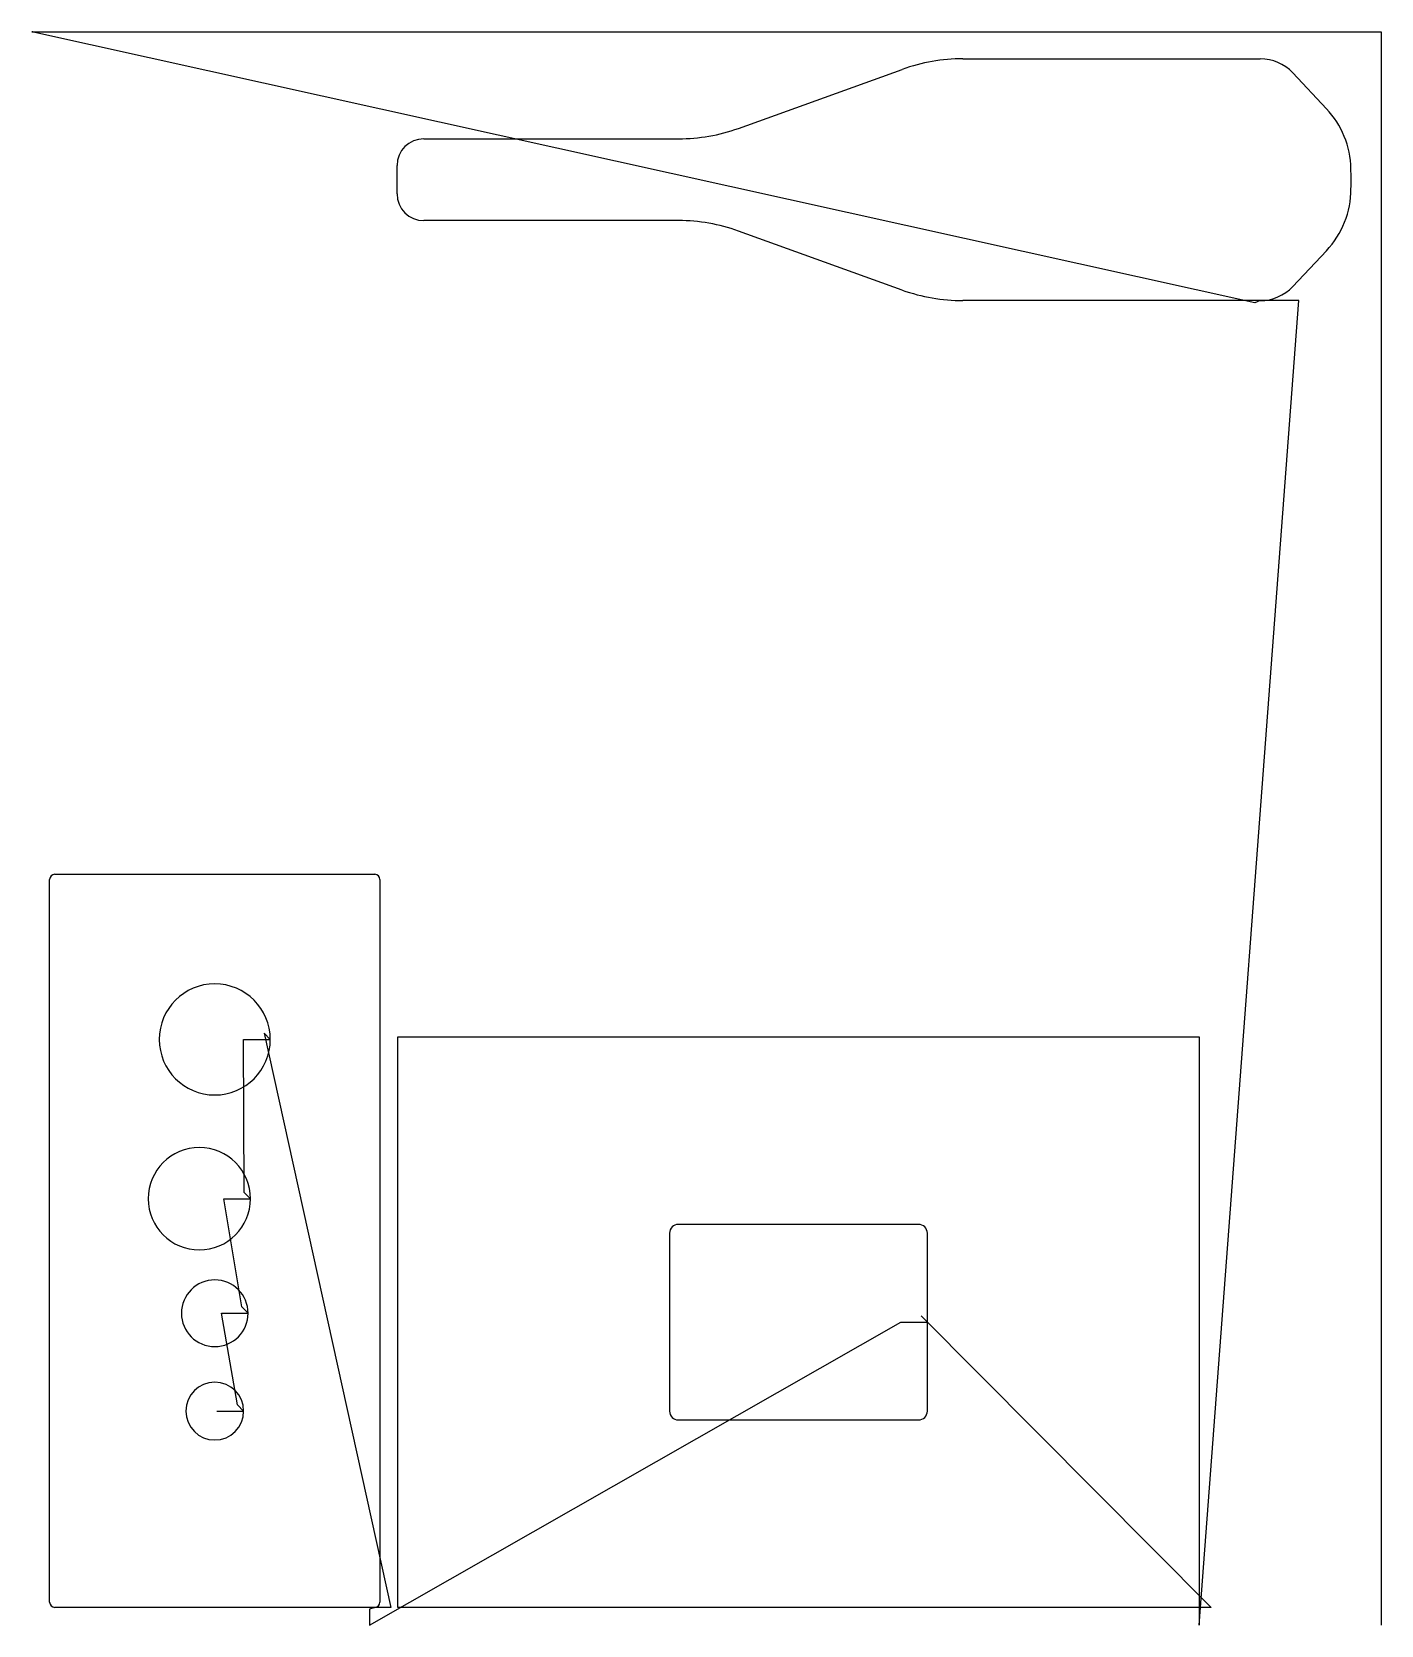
# Model space of a CAD drawing. Header units: metres. Extents: x 0 to 1518, y 0 to 1792.
import ezdxf

# ---------------------------------------------------------------- set-up
doc = ezdxf.new("R2010")
doc.units = ezdxf.units.M

msp = doc.modelspace()

# ---------------------------------------------------------------- linework, layer by layer
at = {"layer": 'TOOL_0'}
for p, q in [((1375.705, 1487.117), (0, 1791.96)), ((0, 1791.96), (1, 1791.96)), ((1, 1791.96), (0, 1791.96)), ((0, 1791.96), (1, 1791.96)), ((1, 1791.96), (1517.779, 1791.96)), ((1517.779, 1791.96), (1517.779, 1)), ((1047.259, 1761.674), (1381.87, 1761.674)), ((794.856, 1683.437), (979.176, 1749.792)), ((1418.28, 1745.942), (1456.267, 1705.581)), ((440.856, 1671.674), (727.452, 1671.674)), ((410.856, 1609.674), (410.856, 1641.674)), ((727.452, 1579.674), (440.856, 1579.674)), ((979.175, 1501.556), (794.857, 1567.911)), ((1456.267, 1545.767), (1418.28, 1505.406)), ((1381.87, 1489.674), (1047.259, 1489.674)), ((1313.055, 0), (1425.243, 1489.674)), ((1381.87, 1489.674), (1375.705, 1487.117)), ((1425.243, 1489.674), (1381.87, 1489.674)), ((25.75, 844.501), (385.75, 844.501)), ((20, 25.751), (20, 838.751)), ((391.5, 838.751), (391.5, 25.751)), ((268.25, 658.751), (261.179, 665.822)), ((261.179, 665.822), (403.977, 20.001)), ((238.834, 486.66), (238.25, 658.751)), ((238.25, 658.751), (268.25, 658.751)), ((411.555, 20.001), (411.555, 661.501)), ((411.555, 661.501), (1313.055, 661.501)), ((1313.055, 661.501), (1313.055, 20.001)), ((245.905, 479.589), (238.834, 486.66)), ((236.179, 357.822), (215.905, 479.589)), ((215.905, 479.589), (245.905, 479.589)), ((997.305, 450.751), (727.305, 450.751)), ((717.305, 440.751), (717.305, 240.751)), ((1007.305, 340.751), (1007.305, 440.751)), ((231.179, 247.822), (213.25, 350.751)), ((213.25, 350.751), (243.25, 350.751)), ((243.25, 350.751), (236.179, 357.822)), ((379.698, 0), (977.305, 340.751)), ((977.305, 340.751), (1007.305, 340.751)), ((1007.305, 340.751), (1000.234, 347.822)), ((1000.234, 347.822), (1326.453, 20.001)), ((1007.305, 240.751), (1007.305, 340.751)), ((208.25, 240.751), (238.25, 240.751)), ((238.25, 240.751), (231.179, 247.822)), ((727.305, 230.751), (997.305, 230.751)), ((385.75, 20.001), (25.75, 20.001)), ((385.75, 20.001), (379.698, 18.087)), ((379.698, 18.087), (379.698, 0)), ((403.977, 20.001), (385.75, 20.001)), ((1313.055, 20.001), (411.555, 20.001)), ((1326.453, 20.001), (1313.055, 20.001)), ((1313.055, 20.001), (1313.055, 13.891)), ((1313.055, 13.891), (1313.055, 0)), ((1517.779, 1), (1517.779, 0))]:
    msp.add_line(p, q, dxfattribs=at)
for centre, radius, start, end in [((1047.259, 1560.674), 201, 90, 109.799016), ((1381.846, 1711.619), 50.055, 43.291116, 89.972528), ((1382.355, 1636.016), 101.5, 1.109857, 43.26461), ((440.856, 1641.674), 30, 90, 180), ((727.452, 1870.674), 199, 270, 289.798519), ((313.965, 1625.674), 1169.936, 359.49351, 0.602776), ((1382.292, 1615.357), 101.563, 316.749479, 359.985896), ((440.856, 1609.674), 30, 180, 270), ((727.452, 1380.674), 199, 70.20121, 90), ((1381.846, 1539.73), 50.056, 270.027471, 316.708051), ((1047.259, 1690.674), 201, 250.200716, 270), ((25.75, 838.751), 5.75, 90, 180), ((385.75, 838.751), 5.75, 0, 90), ((205.75, 658.751), 62.5, 0, 180), ((205.75, 658.751), 62.5, 180, 0), ((188.405, 479.589), 57.5, 0, 180), ((188.405, 479.589), 57.5, 180, 0), ((727.305, 440.751), 10, 90, 180), ((997.305, 440.751), 10, 0, 90), ((205.75, 350.751), 37.5, 0, 180), ((205.75, 350.751), 37.5, 180, 0), ((205.75, 240.751), 32.5, 0, 180), ((205.75, 240.751), 32.5, 180, 0), ((727.305, 240.751), 10, 180, 270), ((997.305, 240.751), 10, 270, 0), ((25.75, 25.751), 5.75, 180, 270), ((385.75, 25.751), 5.75, 270, 0)]:
    msp.add_arc(centre, radius, start, end, dxfattribs=at)

doc.saveas('drawing.dxf')
